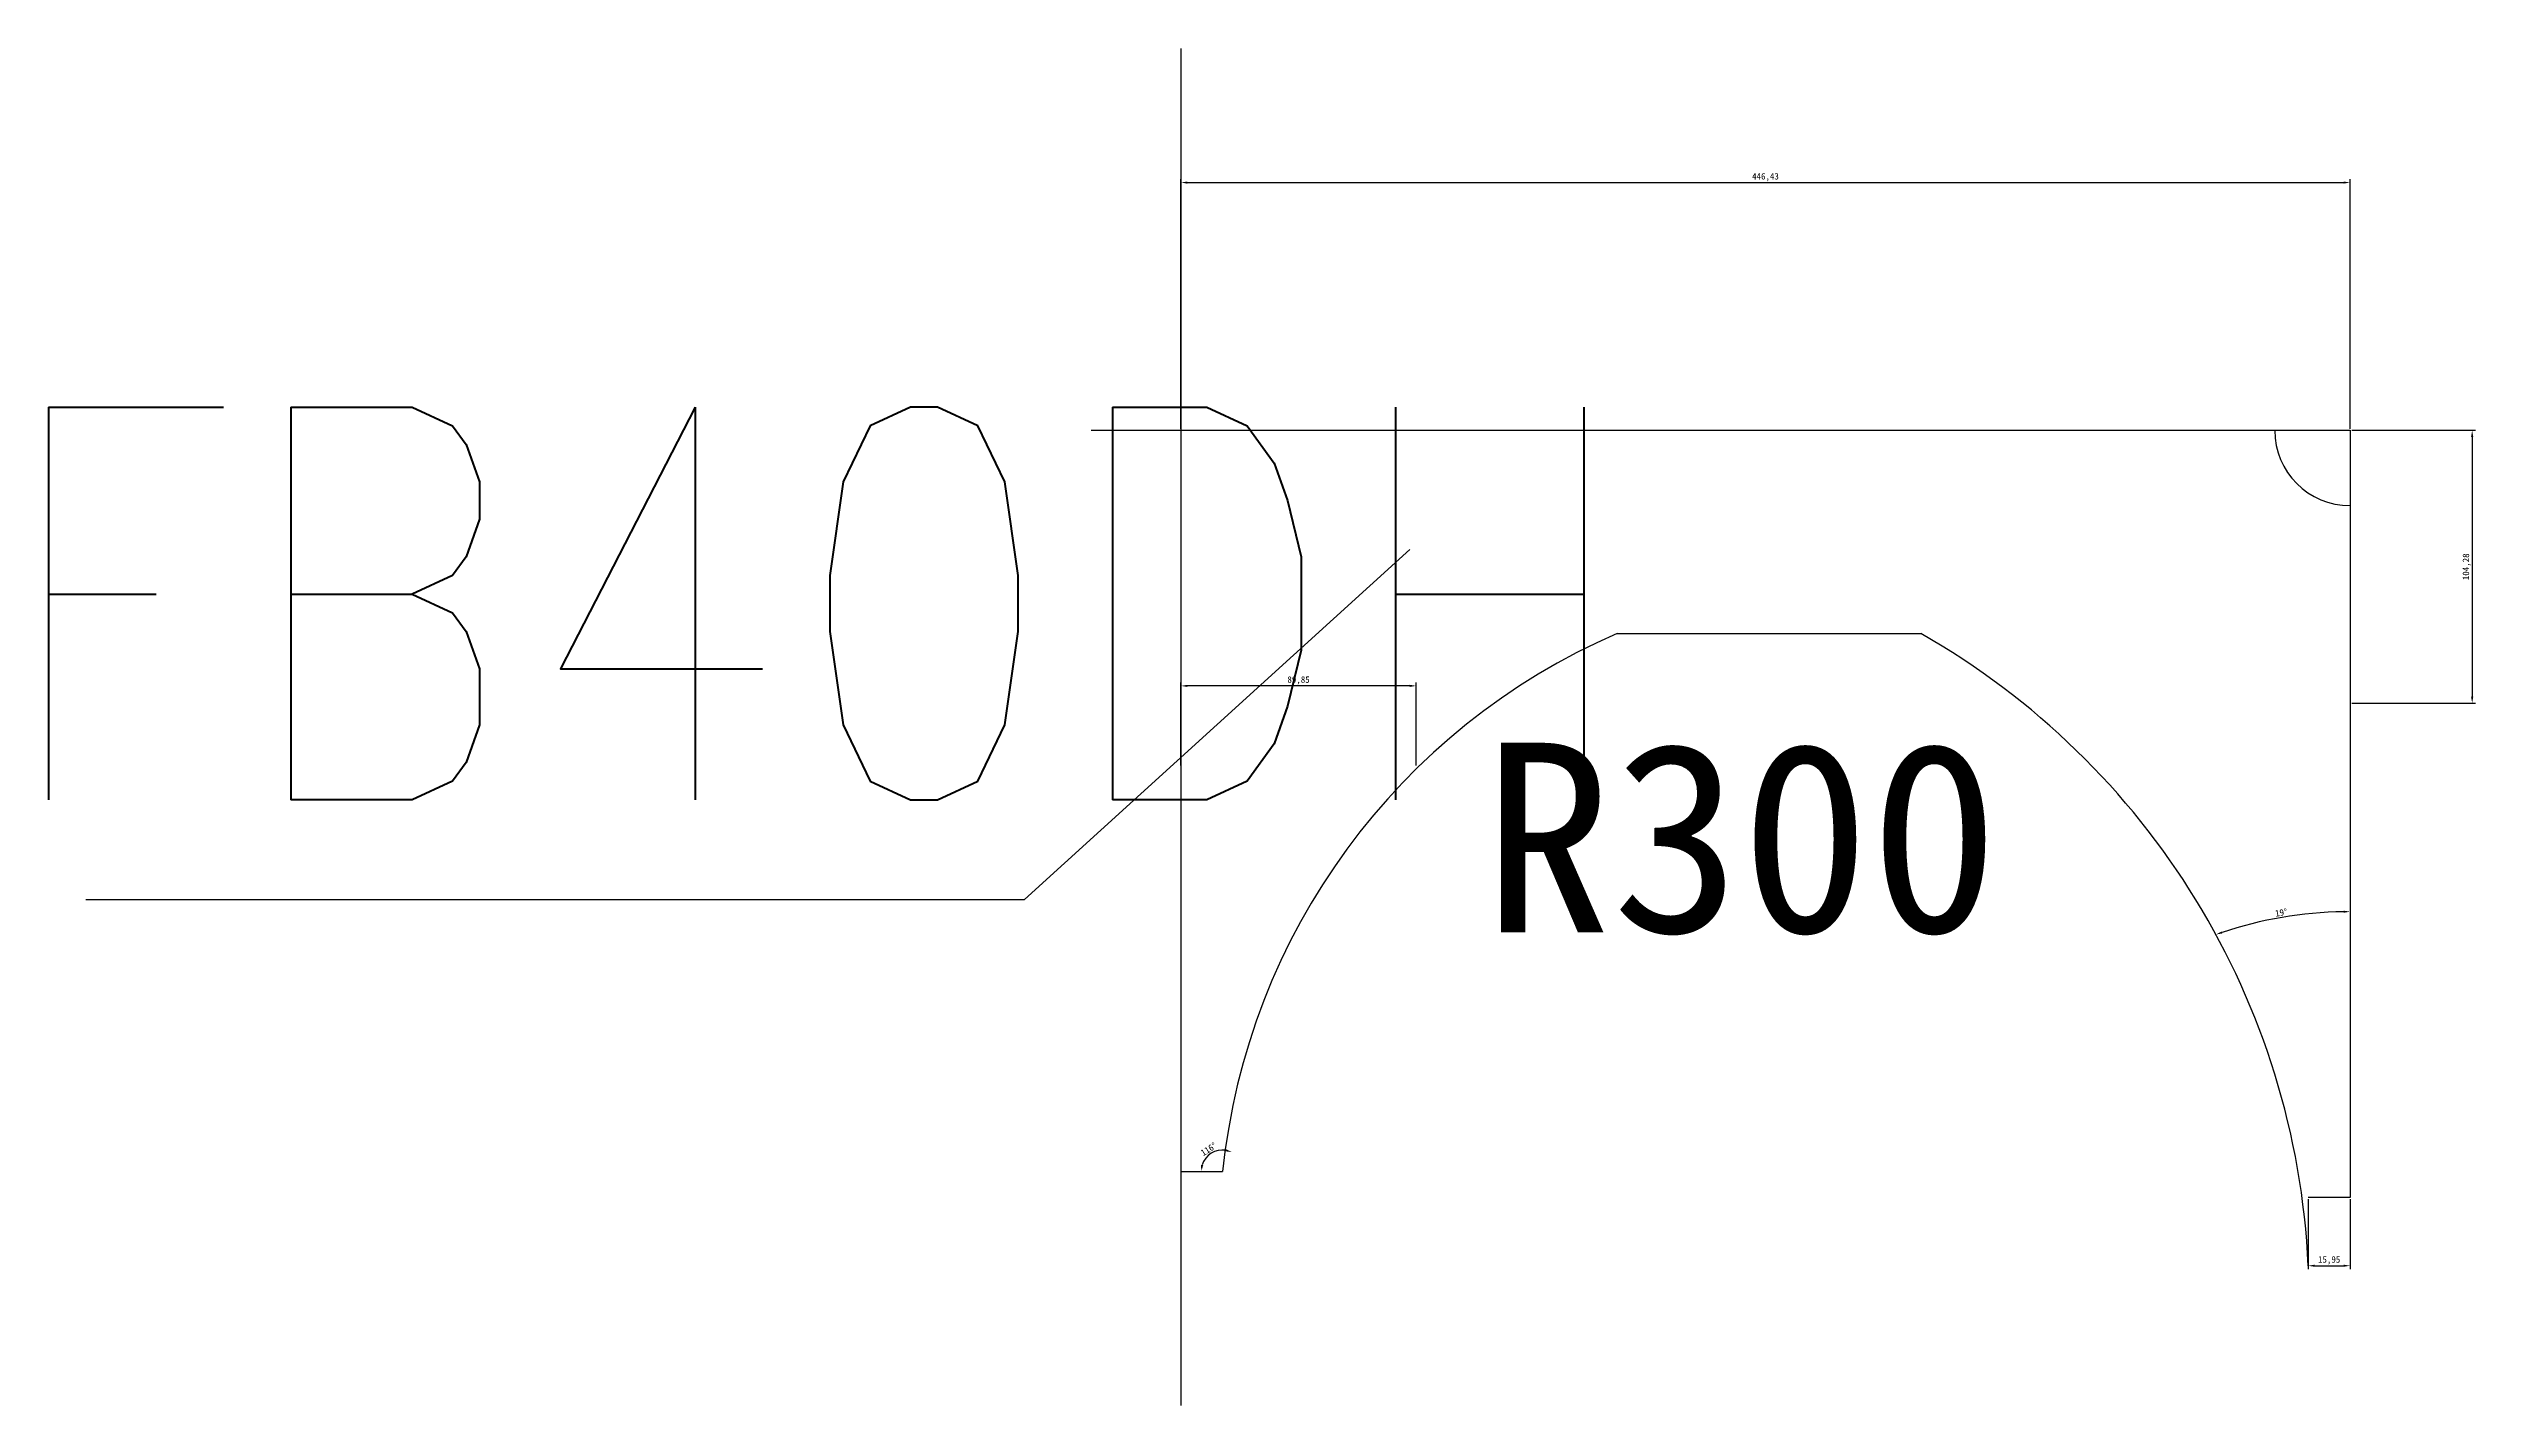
# Model space of a CAD drawing. Header units: millimetres. Extents: x -8154 to 2131, y 2597 to 6746.
# Drawn here: x 1194 to 2121, y 3489 to 4007 of the extents above; entities that cross this region are included whole.
import ezdxf

# ---------------------------------------------------------------- set-up
doc = ezdxf.new("R2010")
doc.units = ezdxf.units.MM
doc.layers.add('100-TX1', color=7, linetype='Continuous')
doc.styles.add('JNRD_E1', font='romans.shx', dxfattribs={"width": 0.8})
doc.styles.get("Standard").update_dxf_attribs({"font": ''})
doc.styles.get('Standard').set_extended_font_data('SimSun')
doc.dimstyles.new('ISO-25', dxfattribs={"dimtxt": 2.5, "dimasz": 2.5, "dimexe": 1.25, "dimexo": 0.625, "dimtad": 1, "dimtxsty": 'Standard', "dimcen": 2.5, "dimazin": 3, "dimtfac": 1, "dimtmove": 0, "dimatfit": 3})

# ---------------------------------------------------------------- blocks, each defined once
blk = doc.blocks.new('*D86')
at = {"color": 0, "lineweight": -2}
for p, q in [((1626.63, 3733.4), (1626.63, 3765.01)), ((1713.98, 3763.76), (1629.13, 3763.76)), ((1716.48, 3733.4), (1716.48, 3765.01))]:
    blk.add_line(p, q, dxfattribs=at)
at = {"color": 0}
for points in [[(1629.13, 3764.18), (1629.13, 3763.35), (1626.63, 3763.76)], [(1713.98, 3763.35), (1713.98, 3764.18), (1716.48, 3763.76)]]:
    blk.add_solid(points, dxfattribs=at)
at = {"layer": 'Defpoints', "color": 0}
for p in [(1626.63, 3763.76), (1626.63, 3732.78), (1716.48, 3732.78)]:
    blk.add_point(p, dxfattribs=at)
at = {"color": 0, "insert": (1671.56, 3765.85), "char_height": 2.5, "attachment_point": 5}
blk.add_mtext('89,85', dxfattribs=at)
blk = doc.blocks.new('*D87')
at = {"color": 0, "lineweight": -2}
blk.add_arc((1642.56, 3578.26), 8.19, 81.99803, 162.43632, dxfattribs=at)
at = {"color": 0}
for points in [[(1643.58, 3585.97), (1643.82, 3586.77), (1646.1, 3585.65)], [(1634.35, 3580.79), (1635.17, 3580.67), (1634.38, 3578.26)]]:
    blk.add_solid(points, dxfattribs=at)
at = {"layer": 'Defpoints', "color": 0}
for p in [(1716.48, 3732.78), (1626.63, 3578.26), (1640.73, 3586.24), (1642.56, 3578.26), (1642.56, 3578.26)]:
    blk.add_point(p, dxfattribs=at)
at = {"color": 0, "insert": (1637.2, 3586.77), "char_height": 2.5, "attachment_point": 5, "rotation": 32.21718}
blk.add_mtext('116%%d', dxfattribs=at)
blk = doc.blocks.new('*D88')
at = {"color": 0, "lineweight": -2}
blk.add_arc((2073.06, 3522.78), 154.72, 90.92581, 108.40783, dxfattribs=at)
at = {"color": 0}
for points in [[(2024.07, 3669.98), (2024.34, 3669.19), (2021.84, 3668.78)], [(2070.57, 3677.07), (2070.56, 3677.9), (2073.06, 3677.51)]]:
    blk.add_solid(points, dxfattribs=at)
at = {"layer": 'Defpoints', "color": 0}
for p in [(2073.06, 3861.39), (2004.41, 3718.46), (2040.89, 3674.12), (2057.11, 3568.26), (2073.06, 3568.26)]:
    blk.add_point(p, dxfattribs=at)
at = {"color": 0, "insert": (2046.77, 3677.16), "char_height": 2.5, "attachment_point": 5, "rotation": 9.66682}
blk.add_mtext('19%%d', dxfattribs=at)
blk = doc.blocks.new('*D89')
at = {"color": 0, "lineweight": -2}
for p, q in [((1626.63, 3862.01), (1626.63, 3957.29)), ((2073.06, 3862.01), (2073.06, 3957.29)), ((1629.13, 3956.04), (2070.56, 3956.04))]:
    blk.add_line(p, q, dxfattribs=at)
at = {"color": 0}
for points in [[(1629.13, 3956.46), (1629.13, 3955.62), (1626.63, 3956.04)], [(2070.56, 3955.62), (2070.56, 3956.46), (2073.06, 3956.04)]]:
    blk.add_solid(points, dxfattribs=at)
at = {"layer": 'Defpoints', "color": 0}
for p in [(2073.06, 3956.04), (1626.63, 3861.39), (2073.06, 3861.39)]:
    blk.add_point(p, dxfattribs=at)
at = {"color": 0, "insert": (1849.85, 3958.12), "char_height": 2.5, "attachment_point": 5}
blk.add_mtext('446,43', dxfattribs=at)
blk = doc.blocks.new('*D90')
at = {"color": 0, "lineweight": -2}
for p, q in [((2073.69, 3861.39), (2120.95, 3861.39)), ((2119.7, 3858.89), (2119.7, 3759.61)), ((2073.69, 3757.11), (2120.95, 3757.11))]:
    blk.add_line(p, q, dxfattribs=at)
at = {"color": 0}
for points in [[(2120.11, 3858.89), (2119.28, 3858.89), (2119.7, 3861.39)], [(2119.28, 3759.61), (2120.11, 3759.61), (2119.7, 3757.11)]]:
    blk.add_solid(points, dxfattribs=at)
at = {"layer": 'Defpoints', "color": 0}
for p in [(2073.06, 3861.39), (2073.06, 3757.11), (2119.7, 3757.11)]:
    blk.add_point(p, dxfattribs=at)
at = {"color": 0, "insert": (2117.61, 3809.25), "char_height": 2.5, "attachment_point": 5, "rotation": 90}
blk.add_mtext('104,28', dxfattribs=at)
blk = doc.blocks.new('*D91')
at = {"color": 0, "lineweight": -2}
for p, q in [((2057.11, 3567.63), (2057.11, 3540.99)), ((2073.06, 3567.63), (2073.06, 3540.99)), ((2059.61, 3542.24), (2070.56, 3542.24))]:
    blk.add_line(p, q, dxfattribs=at)
at = {"color": 0}
for points in [[(2059.61, 3542.66), (2059.61, 3541.83), (2057.11, 3542.24)], [(2070.56, 3541.83), (2070.56, 3542.66), (2073.06, 3542.24)]]:
    blk.add_solid(points, dxfattribs=at)
at = {"layer": 'Defpoints', "color": 0}
for p in [(2057.11, 3568.26), (2073.06, 3568.26), (2073.06, 3542.24)]:
    blk.add_point(p, dxfattribs=at)
at = {"color": 0, "insert": (2065.09, 3544.33), "char_height": 2.5, "attachment_point": 5}
blk.add_mtext('15,95', dxfattribs=at)

msp = doc.modelspace()

# ---------------------------------------------------------------- linework, layer by layer
for p, q in [((1626.629, 4007.249), (1626.629, 3488.858)), ((1592.386, 3861.389), (2073.064, 3861.389)), ((2073.064, 3861.389), (2073.064, 3568.259)), ((1566.967, 3682.188), (1713.981, 3815.862)), ((1793.177, 3783.743), (1909.187, 3783.743)), ((1208.471, 3682.188), (1566.967, 3682.188)), ((1626.629, 3578.261), (1642.564, 3578.261)), ((2073.064, 3568.259), (2057.109, 3568.259))]:
    msp.add_line(p, q)
for centre, radius, start, end in [((2073.064, 3861.389), 28.764, 180, 270), ((1893.293, 3552.422), 252.057, 113.402904, 174.116149), ((1763.909, 3528.707), 293.512, 2.6431, 60.332676)]:
    msp.add_arc(centre, radius, start, end)

# ---------------------------------------------------------------- texts
msp.add_text('R300', height=72.4065, rotation=1080).set_placement((1741.953, 3669.626))
at = {"layer": '100-TX1', "color": 2, "linetype": 'Continuous', "style": 'JNRD_E1', "width": 0.8}
msp.add_text('FB40DH', height=150, dxfattribs=at).set_placement((1173.671, 3720.256))

# ---------------------------------------------------------------- dimensions: what is measured, and where the dimension line sits
dim = msp.add_aligned_dim(p1=(1626.6291, 3861.3885), p2=(2073.064, 3861.3885), distance=94.6501, dimstyle='ISO-25')
dim.commit()
dim.dimension.update_dxf_attribs({"geometry": '*D89', "text_midpoint": (1849.8465, 3958.1231)})
for base, line1, line2, picture, middle in [((2040.894, 3674.124), ((2057.109, 3568.259), (2004.409, 3718.465)), ((2073.064, 3861.389), (2073.064, 3568.259)), '*D88', (2046.769, 3677.157)), ((1640.728, 3586.24), ((1626.629, 3578.261), (1642.564, 3578.261)), ((1642.564, 3578.261), (1716.481, 3732.776)), '*D87', (1637.199, 3586.774))]:
    dim = msp.add_angular_dim_2l(base=base, line1=line1, line2=line2, dimstyle='ISO-25')
    dim.commit()
    dim.dimension.update_dxf_attribs({"geometry": picture, "text_midpoint": middle})
dim = msp.add_linear_dim(base=(2119.698, 3757.109), p1=(2073.064, 3861.389), p2=(2073.064, 3757.109), angle=90, dimstyle='ISO-25')
dim.commit()
dim.dimension.update_dxf_attribs({"geometry": '*D90', "text_midpoint": (2117.614, 3809.249)})
for base, p1, p2, picture, middle in [((1626.629, 3763.762), (1716.481, 3732.776), (1626.629, 3732.776), '*D86', (1671.555, 3765.846)), ((2073.06395, 3542.24176), (2057.109, 3568.25938), (2073.06395, 3568.25938), '*D91', (2065.08648, 3544.32626))]:
    dim = msp.add_linear_dim(base=base, p1=p1, p2=p2, dimstyle='ISO-25')
    dim.commit()
    dim.dimension.update_dxf_attribs({"geometry": picture, "text_midpoint": middle})

doc.saveas('drawing.dxf')
